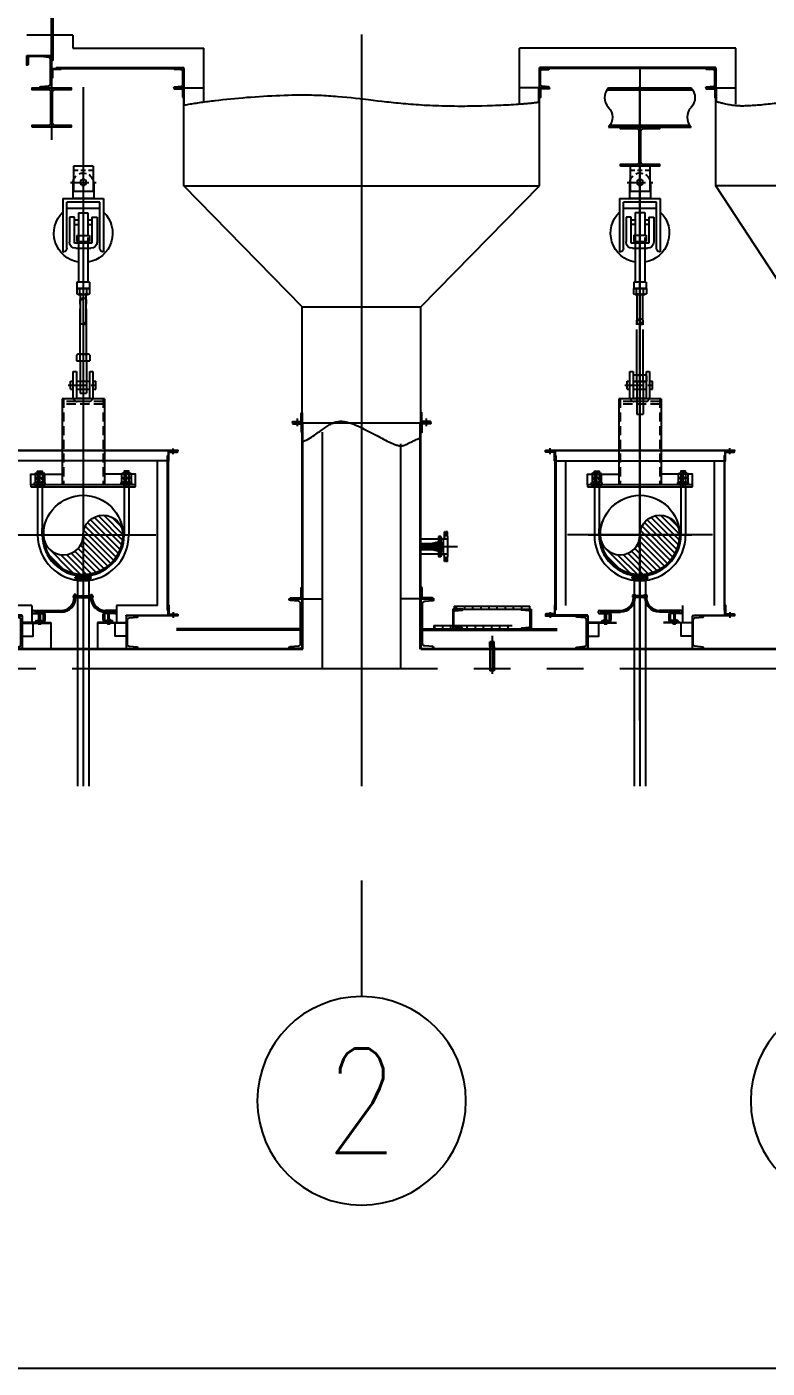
# Model space of a CAD drawing. Header units: millimetres. Extents: x 0 to 134087, y -49114 to 20834.
# Drawn here: x 18674 to 19384, y -40500 to -39214 of the extents above; entities that cross this region are included whole.
import ezdxf
from ezdxf.enums import TextEntityAlignment as Align

# ---------------------------------------------------------------- set-up
doc = ezdxf.new("R2010")
doc.units = ezdxf.units.MM
doc.header["$LTSCALE"] = 35
for name, pattern in [('CENTER', [7, 4, -1, 1, -1]), ('JNK-CENTER', [34, 30, -1.5, 1, -1.5]), ('JNK-HIDDEN', [3, 2, -1]), ('JNK-PHANTOM', [15, 10, -1, 1, -1, 1, -1]), ('PHA', [30, 20, -2, 2, -2, 2, -2])]:
    doc.linetypes.add(name, pattern=pattern)
for name, color, linetype in [('C', 1, 'CENTER'), ('CEN-R', 1, 'JNK-CENTER'), ('CON-C', 4, 'Continuous'), ('CON-G', 3, 'Continuous'), ('CON-W', 7, 'Continuous'), ('CON-Y', 2, 'Continuous'), ('CONT-Y', 2, 'Continuous'), ('Dim-W', 7, 'Continuous'), ('HID-Y', 2, 'JNK-HIDDEN'), ('PAN-W', 6, 'PHA'), ('PHA-M', 6, 'JNK-PHANTOM'), ('PHA-W', 7, 'JNK-PHANTOM'), ('REF-R', 2, 'JNK-PHANTOM'), ('rev-1', 2, 'Continuous'), ('STL-OBJT', 7, 'Continuous'), ('TITLE', 7, 'Continuous')]:
    doc.layers.add(name, color=color, linetype=linetype)
doc.layers.add('CONT-G', color=3, linetype='Continuous', lineweight=25)
doc.styles.add('SIMPLEX', font='simplex.shx', dxfattribs={"width": 0.8})

# ---------------------------------------------------------------- blocks, each defined once
blk = doc.blocks.new('pipesece')
at = {"layer": 'CON-W'}
blk.add_lwpolyline([(0.5, 0, 0.44), (0, 0, -0.44), (-0.5, 0, -0.44), (0, 0)], format="xyb", dxfattribs=at)
blk.add_lwpolyline([(-0.45, 0, 0.31383), (0, 0, 0.31383)], format="xyb", close=True, dxfattribs=at)
blk = doc.blocks.new('A$C59B53160')
at = {"layer": 'PHA-M'}
for p, q in [((-24, 236, -596), (-24, 660, -596)), ((24, 236, -596), (24, 660, -596)), ((-51, 229, -596), (-51, 186, -596)), ((38, 236, -596), (-38, 236, -596)), ((-24, 186, -596), (-24, 229, -596)), ((24, 186, -596), (24, 229, -596)), ((51, 229, -596), (51, 186, -596)), ((-51, 186, -596), (51, 186, -596)), ((-24, 186, -596), (-24, -63, -596)), ((24, 186, -596), (24, -63, -596)), ((-24, -63, -596), (24, -63, -596))]:
    blk.add_line(p, q, dxfattribs=at)
for centre, radius, start, end in [((-37, 219, -596), 17.2, 38.0871, 141.9129), ((0, 190, -596), 46.2, 59.1091, 120.8909), ((37, 219, -596), 17.2, 38.0871, 141.9129)]:
    blk.add_arc(centre, radius, start, end, dxfattribs=at)
at = {"layer": 'PHA-W', "xscale": 47.25751289335312, "yscale": 47.25751289335312, "zscale": 47.25751289335312}
blk.add_blockref('pipesece', (0, 660, -596), dxfattribs=at)
blk = doc.blocks.new('SP-FE2')
at = {"color": 1, "linetype": 'CENTER'}
blk.add_line((97, -104), (-98, -104), dxfattribs=at)
at = {"layer": 'CEN-R'}
blk.add_line((0, 58), (0, -1229), dxfattribs=at)
at = {"layer": 'CON-Y'}
blk.add_circle((0, -104), 23.8, dxfattribs=at)
for start, end in [(133.8182, 260.8315), (279.1699, 46.1818)]:
    blk.add_arc((0, -494), 225, start, end, dxfattribs=at)
at = {"layer": 'CONT-Y'}
for p, q in [((-75, 21), (-75, -173)), ((-75, 21), (75, 21)), ((75, 21), (75, -173)), ((-40, -11), (-75, -11)), ((18, -11), (-18, -11)), ((75, -11), (40, -11)), ((-80, -111), (-80, -227)), ((-75, -173), (75, -173)), ((80, -111), (80, -227)), ((156, -227), (-156, -227)), ((-156, -227), (-156, -636)), ((-127, -256), (127, -256)), ((-127, -612), (-127, -256)), ((-127, -304), (127, -304)), ((-80, -227), (80, -227)), ((127, -612), (127, -256)), ((156, -227), (156, -636)), ((-106, -370), (-106, -561)), ((-67, -370), (-106, -370)), ((-67, -370), (-67, -569)), ((-67, -394), (-36, -394)), ((36, -336), (-36, -336)), ((-36, -336), (-36, -510)), ((36, -336), (36, -510)), ((36, -394), (67, -394)), ((67, -569), (67, -370)), ((67, -370), (106, -370)), ((106, -370), (106, -561)), ((-67, -428), (-36, -428)), ((48, -510), (-48, -510)), ((-48, -510), (-48, -558)), ((36, -428), (67, -428)), ((36, -499), (36, -869)), ((48, -510), (48, -558)), ((-67, -569), (67, -569)), ((58, -609), (-58, -609)), ((48, -558), (-48, -558)), ((-36, -527), (-36, -869)), ((-36, -558), (-36, -569)), ((-36, -609), (-36, -869)), ((36, -558), (36, -569)), ((36, -609), (36, -869)), ((-156, -636), (-151, -636)), ((156, -636), (151, -636)), ((49, -917), (-49, -917)), ((-49, -917), (-49, -958)), ((-48, -869), (48, -869)), ((-48, -869), (-48, -917)), ((-48, -917), (48, -917)), ((-27, -958), (-27, -917)), ((27, -958), (27, -917)), ((48, -869), (48, -917)), ((49, -917), (49, -958)), ((38, -963), (-38, -963)), ((26, -963), (-26, -963)), ((-22, -1187), (-22, -963)), ((22, -1187), (22, -963))]:
    blk.add_line(p, q, dxfattribs=at)
for centre, radius, start, end in [((0, -111), 79.5, 146.9982, 180), ((0, -111), 79.5, 122.5954, 146.9982), ((0, -111), 79.5, 66.3097, 106.0082), ((0, -111), 79.5, 33.0018, 46.5774), ((0, -111), 79.5, 0, 33.0018), ((-151, -612), 24, 270, 0), ((-58, -561), 47.9, 180, 270), ((58, -561), 47.9, 270, 0), ((151, -612), 24, 180, 270), ((-38, -950), 13.6, 216.0781, 323.9219), ((0, -895), 68.3, 246.6749, 293.3251), ((38, -950), 13.6, 216.0781, 323.9219)]:
    blk.add_arc(centre, radius, start, end, dxfattribs=at)
blk.add_ellipse((-11, -1187), major_axis=(-11.1, 0), ratio=0.480082, dxfattribs=at)
blk.add_ellipse((11, -1187), major_axis=(11.1, 0), ratio=0.480082, start_param=3.141593, end_param=6.283185, dxfattribs=at)
blk = doc.blocks.new('pipesec')
at = {"layer": 'CON-W'}
for p, q in [((0.121, 0.485), (0.485, 0.121)), ((0.244, 0.437), (0.437, 0.244)), ((0.247, 0.211), (0.498, -0.041)), ((0.248, 0.284), (0.499, 0.033)), ((0.012, 0), (0.36, -0.347)), ((0.075, 0.011), (0.394, -0.308)), ((0.126, 0.034), (0.425, -0.264)), ((0.169, 0.066), (0.451, -0.216)), ((0.204, 0.105), (0.473, -0.163)), ((0.23, 0.153), (0.489, -0.105)), ((-0.223, -0.136), (0.125, -0.484)), ((-0.193, -0.092), (0.181, -0.466)), ((-0.156, -0.055), (0.232, -0.443)), ((-0.111, -0.026), (0.279, -0.415)), ((-0.056, -0.006), (0.321, -0.383)), ((-0.25, -0.258), (-0.008, -0.5)), ((-0.243, -0.191), (0.063, -0.496)), ((-0.227, -0.355), (-0.105, -0.477))]:
    blk.add_line(p, q, dxfattribs=at)
blk.add_lwpolyline([(0, 0.5, -1), (0, 0, 1), (0, -0.5, 1)], format="xyb", dxfattribs=at)
blk = doc.blocks.new('A$C1C12395C')
at = {"layer": 'CEN-R'}
blk.add_line((0, 0), (0, 44), dxfattribs=at)
at = {"layer": 'CONT-G'}
for p, q in [((-61, 24), (-47, 44)), ((-61, 19), (-61, 24)), ((-61, 24), (61, 24)), ((-61, 19), (61, 19)), ((-61, 19), (-51, 5)), ((-44, 0), (-51, 5)), ((-51, 5), (51, 5)), ((-47, 44), (47, 44)), ((-44, 0), (44, 0)), ((44, 0), (51, 5)), ((61, 24), (47, 44)), ((61, 19), (51, 5)), ((61, 19), (61, 24))]:
    blk.add_line(p, q, dxfattribs=at)
blk = doc.blocks.new('A$C3B5754AF')
at = {"layer": 'CON-G'}
for p, q in [((-81, 32), (-27, 32)), ((-72, 29), (-72, -1)), ((-36, 29), (-36, -1)), ((-81, -4), (-27, -4)), ((-81, -4), (-27, -4)), ((-81, -40), (-27, -40)), ((-72, -7), (-72, -37)), ((-36, -7), (-36, -37))]:
    blk.add_line(p, q, dxfattribs=at)
for points in [[(-18, 29, 0.372659), (-36, 29, 0.186242), (-72, 29, 0.372659), (-90, 29), (-90, -1, 0.372659), (-72, -1, 0.186242), (-36, -1, 0.372659), (-18, -1)], [(-18, -7, 0.372659), (-36, -7, 0.186242), (-72, -7, 0.372659), (-90, -7), (-90, -37, 0.372659), (-72, -37, 0.186242), (-36, -37, 0.372659), (-18, -37)]]:
    blk.add_lwpolyline(points, format="xyb", close=True, dxfattribs=at)
blk = doc.blocks.new('A$C4ECB5571')
at = {"layer": 'CON-W', "color": 3}
for p, q in [((140, 128), (-188, 128)), ((-188, 64), (-188, 128)), ((-188, 64), (140, 64)), ((140, 64), (140, 128))]:
    blk.add_line(p, q, dxfattribs=at)
blk.add_lwpolyline([(-96, 416), (-96, 480), (48, 480), (48, 416)], dxfattribs=at)
at = {"layer": 'Dim-W', "color": 1}
for p, q in [((-24, 0), (-24, 501)), ((-24, 56), (-24, 480))]:
    blk.add_line(p, q, dxfattribs=at)
at = {"layer": 'HID-Y', "color": 2}
for points in [[(-96, 0), (-96, 320)], [(48, 0), (48, 320)]]:
    blk.add_lwpolyline(points, dxfattribs=at)
at = {"layer": 'CON-W', "xscale": 4, "yscale": 4, "zscale": 4}
blk.add_blockref('A$C3B5754AF', (193, 288), dxfattribs=at)
blk = doc.blocks.new('A$C31321E1F')
at = {"layer": 'C'}
blk.add_line((-115, 1150), (120, 1150), dxfattribs=at)
at = {"layer": 'CEN-R'}
for p, q in [((0, 1280), (0, -582)), ((398, 0), (-398, 0)), ((0, -451), (0, -556)), ((0, -451), (0, -556))]:
    blk.add_line(p, q, dxfattribs=at)
at = {"layer": 'CON-W', "color": 3}
for p, q in [((402, 386), (-402, 386)), ((-402, 386), (-402, 370)), ((-402, 370), (402, 370)), ((-350, 370), (-350, 0)), ((-314, 370), (-314, 0)), ((314, 370), (314, 0)), ((350, 370), (350, 0)), ((402, 370), (402, 386)), ((-314, 0), (-314, 50)), ((-314, 50), (-305, 50)), ((-305, 50), (-305, 0))]:
    blk.add_line(p, q, dxfattribs=at)
at = {"layer": 'CON-W'}
blk.add_line((-338, 370), (-314, 370), dxfattribs=at)
at = {"layer": 'CON-W', "color": 3}
for points in [[(-402, 386), (-402, 466), (-162, 466)], [(402, 386), (402, 466), (162, 466)], [(305, 0), (305, 50), (314, 50), (314, 0)]]:
    blk.add_lwpolyline(points, dxfattribs=at)
at = {"layer": 'CON-W'}
blk.add_circle((0, 0), 305, dxfattribs=at)
blk.add_circle((0, 0), 305, dxfattribs=at)
at = {"layer": 'CON-W', "color": 3}
for radius in [350, 314, 305]:
    blk.add_arc((0, 0), radius, 180, 0, dxfattribs=at)
at = {"layer": 'CONT-G'}
for p, q in [((-162, 1045), (-162, 386)), ((162, 1045), (-162, 1045)), ((162, 1045), (162, 386))]:
    blk.add_line(p, q, dxfattribs=at)
at = {"layer": 'HID-Y', "color": 2}
for p, q in [((-152, 1045), (-152, 386)), ((152, 1045), (152, 386)), ((152, 1025), (-152, 1025)), ((152, 1005), (-152, 1005))]:
    blk.add_line(p, q, dxfattribs=at)
at = {"layer": 'PAN-W'}
for p, q in [((-97, 1180), (-77, 1180)), ((-97, 1120), (-97, 1180)), ((-53, 1180), (50, 1180)), ((74, 1180), (97, 1180)), ((97, 1120), (97, 1180)), ((-97, 1120), (-77, 1120)), ((-53, 1120), (50, 1120)), ((74, 1120), (97, 1120))]:
    blk.add_line(p, q, dxfattribs=at)
blk.add_lwpolyline([(-53, 1055, 0.414214), (-47, 1049), (44, 1049, 0.414214), (50, 1055), (50, 1255), (74, 1255), (74, 1055, -0.414214), (44, 1025), (-47, 1025, -0.414214), (-77, 1055), (-77, 1255), (-53, 1255)], format="xyb", close=True, dxfattribs=at)
at = {"xscale": -609.4, "yscale": 609.4, "zscale": 609.4, "rotation": 90}
blk.add_blockref('pipesec', (0, 0), dxfattribs=at)
at = {"layer": 'CON-W', "yscale": 0.25, "zscale": 0.25}
for p, xscale in [((-326, 370), 0.25), ((326, 370), -0.25)]:
    blk.add_blockref('A$C4ECB5571', p, dxfattribs=dict(at, xscale=xscale))
blk = doc.blocks.new("4'' O2")
at = {"layer": 'CEN-R'}
blk.add_line((275.61, 0), (0, 0), dxfattribs=at)
at = {"layer": 'CON-Y'}
for p, q in [((176, 71.15), (176, 114.5)), ((176, 114.5), (176, 71.95)), ((200, 57.15), (0, 57.15)), ((167, -67.45), (167, 67.45)), ((171.5, 67.45), (167, 67.45)), ((200, 58.05), (167, 58.05)), ((200, -78.6), (200, 78.6)), ((200, -78.6), (200, 78.6)), ((200, -57.15), (0, -57.15)), ((200, -58.05), (167, -58.05)), ((171.5, -67.45), (167, -67.45)), ((176, -114.5), (176, -71.95)), ((200, -78.6), (198.4, -78.6)), ((198.4, -114.5), (198.4, -78.6))]:
    blk.add_line(p, q, dxfattribs=at)
for centre, start, end in [((171.5, 71.95), 270, 0), ((171.5, -71.95), 0, 90)]:
    blk.add_arc(centre, 4.5, start, end, dxfattribs=at)
at = {"layer": 'HID-Y', "ltscale": 0.2}
for p, q in [((198.4, 114.5), (176, 114.5)), ((198.4, 104.75), (176, 104.75)), ((198.4, 78.6), (198.4, 114.5)), ((203, 95.25), (173, 95.25)), ((198.4, 85.75), (176, 85.75)), ((200, 78.6), (198.4, 78.6)), ((203, -95.25), (173, -95.25)), ((198.4, -85.75), (176, -85.75)), ((198.4, -104.75), (176, -104.75)), ((198.4, -114.5), (176, -114.5))]:
    blk.add_line(p, q, dxfattribs=at)
for points in [[(198.4, 85.75), (198.4, 104.75), (176, 85.75), (176, 104.75)], [(198.4, -104.75), (198.4, -85.75), (176, -104.75), (176, -85.75)]]:
    blk.add_solid(points, dxfattribs=at)
blk = doc.blocks.new('N-FLG SIDE 1.00 300 WNRF')
at = {"layer": 'CEN-R'}
for p, q in [((-44, 2), (-44, -20)), ((0, 22), (0, -163)), ((44, 2), (44, -20))]:
    blk.add_line(p, q, dxfattribs=at)
at = {"layer": 'CON-Y'}
for p, q in [((-25, 0), (-25, -2)), ((-25, 0), (25, 0)), ((-13, 0), (-13, -62)), ((13, 0), (13, -62)), ((25, 0), (25, -2)), ((-62, -2), (-62, -18)), ((-62, -2), (-25, -2)), ((-62, -18), (-30, -18)), ((-54, -2), (-54, -18)), ((-35, -2), (-35, -18)), ((-26, -21), (-17, -62)), ((-17, -62), (17, -62)), ((26, -21), (17, -62)), ((25, -2), (62, -2)), ((30, -18), (62, -18)), ((35, -2), (35, -18)), ((54, -2), (54, -18)), ((62, -2), (62, -18)), ((-17, -150), (17, -150))]:
    blk.add_line(p, q, dxfattribs=at)
blk.add_lwpolyline([(-17, -150), (-17, -62), (17, -62), (17, -150)], dxfattribs=at)
for centre, start, end in [((-30, -22), 12.8768, 90), ((30, -22), 90, 167.1232)]:
    blk.add_arc(centre, 4.5, start, end, dxfattribs=at)
blk = doc.blocks.new('A$C3C2347C1')
at = {"layer": 'CON-G'}
blk.add_blockref('N-FLG SIDE 1.00 300 WNRF', (0, 150), dxfattribs=at)
blk = doc.blocks.new('N-FLG SIDE 1.50 300 WNRF')
at = {"layer": 'CEN-R'}
for p, q in [((-57, 3), (-57, -27)), ((0, 15), (0, -166)), ((57, 3), (57, -27))]:
    blk.add_line(p, q, dxfattribs=at)
at = {"layer": 'CON-G'}
blk.add_line((-24, -68), (24, -68), dxfattribs=at)
at = {"layer": 'CON-Y'}
for p, q in [((-36, 0), (-36, -2)), ((-36, 0), (36, 0)), ((-20, 0), (-20, -68)), ((20, 0), (20, -68)), ((36, 0), (36, -2)), ((-78, -2), (-36, -2)), ((-78, -2), (-78, -21)), ((-78, -21), (-39, -21)), ((-68, -2), (-68, -21)), ((-46, -2), (-46, -21)), ((-34, -24), (-24, -68)), ((-24, -68), (24, -68)), ((-24, -150), (-24, -68)), ((34, -24), (24, -68)), ((24, -68), (24, -150)), ((36, -2), (78, -2)), ((39, -21), (78, -21)), ((46, -2), (46, -21)), ((68, -2), (68, -21)), ((78, -2), (78, -21)), ((-24, -150), (24, -150))]:
    blk.add_line(p, q, dxfattribs=at)
for centre, start, end in [((-39, -26), 12.8618, 90), ((39, -26), 90, 167.1382)]:
    blk.add_arc(centre, 4.5, start, end, dxfattribs=at)
blk = doc.blocks.new('A$C0E694495')
at = {"layer": 'CON-G'}
blk.add_blockref('N-FLG SIDE 1.50 300 WNRF', (0, 150), dxfattribs=at)
blk = doc.blocks.new('seal boots-1')
at = {"layer": 'CEN-R'}
for p, q in [((-265, -146), (-265, -234)), ((265, -146), (265, -234))]:
    blk.add_line(p, q, dxfattribs=at)
at = {"layer": 'CON-C'}
for p, q in [((-55, -23), (-55, -10)), ((-55, -10), (55, -10)), ((-55, -23), (55, -23)), ((55, -23), (55, -10))]:
    blk.add_line(p, q, dxfattribs=at)
at = {"layer": 'CON-G'}
for p, q in [((-49, -23), (-49, 0)), ((-36, 0), (-49, 0)), ((-36, -36), (-36, 0)), ((37, -36), (37, 0)), ((37, 0), (49, 0)), ((49, -23), (49, 0)), ((-318, -143), (-318, -128)), ((-313, -123), (-149, -123)), ((-313, -148), (-240, -148)), ((-305, -136), (-149, -136)), ((-290, -202), (-240, -202)), ((-272, -192), (-258, -192)), ((-272, -202), (-258, -202)), ((-260, -156), (-270, -156)), ((-270, -193), (-270, -201)), ((-260, -193), (-260, -201)), ((-235, -197), (-235, -153)), ((-222, -197), (-222, -153)), ((313, -123), (149, -123)), ((305, -136), (149, -136)), ((223, -197), (223, -153)), ((235, -197), (235, -153)), ((313, -148), (240, -148)), ((290, -202), (240, -202)), ((272, -192), (258, -192)), ((272, -202), (258, -202)), ((260, -156), (270, -156)), ((260, -193), (260, -201)), ((270, -193), (270, -201)), ((318, -143), (318, -128)), ((-260, -215), (-400, -215)), ((-258, -227), (-272, -227)), ((258, -227), (272, -227)), ((260, -215), (400, -215))]:
    blk.add_line(p, q, dxfattribs=at)
for points in [[(-255, -193, 0.372659), (-260, -193, 0.186242), (-270, -193, 0.372659), (-275, -193), (-275, -201, 0.372659), (-270, -201, 0.186242), (-260, -201, 0.372659), (-255, -201)], [(255, -193, -0.372659), (260, -193, -0.186242), (270, -193, -0.372659), (275, -193), (275, -201, -0.372659), (270, -201, -0.186242), (260, -201, -0.372659), (255, -201)], [(-275, -226, 0.372659), (-270, -226, 0.186242), (-260, -226, 0.372659), (-255, -226), (-255, -220), (-275, -220)], [(275, -226, -0.372659), (270, -226, -0.186242), (260, -226, -0.372659), (255, -226), (255, -220), (275, -220)]]:
    blk.add_lwpolyline(points, format="xyb", close=True, dxfattribs=at)
at = {"layer": 'CON-G', "color": 7}
for points in [[(-270, -217), (-269, -215), (-269, -155)], [(-260, -217), (-261, -215), (-261, -155)], [(260, -217), (261, -215), (261, -155)], [(270, -217), (269, -215), (269, -155)]]:
    blk.add_lwpolyline(points, dxfattribs=at)
at = {"layer": 'CON-G'}
for points in [[(-270, -226), (-270, -156), (-269, -155), (-261, -155), (-260, -156), (-260, -226)], [(270, -226), (270, -156), (269, -155), (261, -155), (260, -156), (260, -226)], [(-400, -220), (-180, -220)], [(-400, -320), (-315, -320), (-315, -220)], [(400, -220), (180, -220)], [(400, -320), (315, -320), (315, -220)]]:
    blk.add_lwpolyline(points, dxfattribs=at)
for points in [[(-295, -207), (-295, -210, 0.414214), (-290, -215), (-180, -215)], [(295, -207), (295, -210, -0.414214), (290, -215), (180, -215)]]:
    blk.add_lwpolyline(points, format="xyb", dxfattribs=at)
for centre, radius, start, end in [((-149, -23), 100, 270, 0), ((-149, -23), 112, 270, 0), ((149, -23), 112, 180, 270), ((149, -23), 100, 180, 270), ((-313, -128), 5, 90, 180), ((-313, -143), 5, 180, 270), ((-290, -207), 5, 90, 180), ((-240, -153), 17.5, 0, 90), ((-240, -153), 5, 0, 90), ((-240, -197), 5, 270, 0), ((-240, -197), 17.5, 270, 0), ((240, -153), 17.5, 90, 180), ((240, -197), 17.5, 180, 270), ((240, -153), 5, 90, 180), ((240, -197), 5, 180, 270), ((290, -207), 5, 0, 90), ((313, -128), 5, 0, 90), ((313, -143), 5, 270, 0)]:
    blk.add_arc(centre, radius, start, end, dxfattribs=at)
at = {"layer": 'CONT-G'}
for points in [[(-400, -165), (-400, -415), (-490, -415), (-490, -412, -0.388879), (-484, -405), (-422, -399, 0.388879), (-409, -386), (-409, -194, 0.388879), (-422, -180), (-484, -175, -0.388879), (-490, -168), (-490, -165)], [(400, -165), (400, -415), (490, -415), (490, -412, 0.388879), (484, -405), (422, -399, -0.388879), (409, -386), (409, -194, -0.388879), (422, -180), (484, -175, 0.388879), (490, -168), (490, -165)]]:
    blk.add_lwpolyline(points, format="xyb", close=True, dxfattribs=at)
at = {"layer": 'PHA-M'}
blk.add_line((325, -85), (325, -215), dxfattribs=at)
blk = doc.blocks.new('col-line')
at = {"layer": 'CON-Y'}
blk.add_line((0, 3), (0, 8), dxfattribs=at)
blk.add_circle((0, 12.5), 4.5, dxfattribs=at)
at = {"layer": 'CON-C', "style": 'SIMPLEX', "width": 0.8}
blk.add_attdef('1', text='', height=4.5, dxfattribs=at).set_placement((0, 12.5), align=Align.MIDDLE_CENTER)
blk = doc.blocks.new('A$C441D45B8')
at = {"layer": 'CEN-R'}
for p, q in [((95.6, 670.3), (95.6, 313.4)), ((95.6, 423.1), (95.6, 313.4)), ((4.4, 318.4), (4.4, 323.9)), ((181.9, 318.4), (181.9, 323.9)), ((95.6, 310.4), (95.6, 171.2)), ((165.2, 240.8), (26.1, 240.8)), ((95.6, 197.2), (95.6, 0)), ((4.4, 166.9), (4.4, 161.4)), ((53.8, 165.6), (53.8, 154.7)), ((120, 165.6), (120, 154.7)), ((181.9, 166.9), (181.9, 161.4))]:
    blk.add_line(p, q, dxfattribs=at)
at = {"layer": 'CON-C'}
for p, q in [((86.2, 181), (86.2, 182.6)), ((86.2, 182.6), (105.1, 182.6)), ((86.2, 181), (105.1, 181)), ((105.1, 181), (105.1, 182.6))]:
    blk.add_line(p, q, dxfattribs=at)
at = {"layer": 'CON-G'}
for p, q in [((86.9, 181), (86.9, 183.9)), ((88.5, 183.9), (86.9, 183.9)), ((88.5, 181), (88.5, 183.9)), ((102.8, 181), (102.8, 183.9)), ((102.8, 183.9), (104.3, 183.9)), ((104.3, 181), (104.3, 183.9)), ((47.1, 166), (47.1, 167.9)), ((47.8, 168.5), (74.4, 168.5)), ((126, 168.5), (116.8, 168.5)), ((126.6, 166), (126.6, 167.9)), ((54.4, 157), (36.9, 157)), ((47.8, 165.4), (56.9, 165.4)), ((48.7, 167), (74.4, 167)), ((50.6, 158.6), (56.9, 158.6)), ((52.8, 159.9), (54.7, 159.9)), ((52.8, 158.6), (54.7, 158.6)), ((54.7, 155.5), (52.8, 155.5)), ((54.4, 164.4), (53.1, 164.4)), ((53.1, 159.7), (53.1, 158.7)), ((54.4, 159.7), (54.4, 158.7)), ((57.5, 159.2), (57.5, 164.8)), ((59.1, 159.2), (59.1, 164.8)), ((114.7, 159.2), (114.7, 164.8)), ((116.3, 159.2), (116.3, 164.8)), ((125.1, 167), (116.8, 167)), ((126, 165.4), (116.9, 165.4)), ((123.1, 158.6), (116.9, 158.6)), ((120.9, 159.9), (119.1, 159.9)), ((120.9, 158.6), (119.1, 158.6)), ((119.1, 155.5), (120.9, 155.5)), ((119.4, 164.4), (120.6, 164.4)), ((119.4, 159.7), (119.4, 158.7)), ((119.4, 157), (136.9, 157)), ((120.6, 159.7), (120.6, 158.7))]:
    blk.add_line(p, q, dxfattribs=at)
for points in [[(0, 322.1), (186.3, 322.1), (186.3, 321.4), (0, 321.4)], [(9.4, 168.7), (10, 168.7), (10, 316.7), (9.4, 316.7)], [(176.9, 168.7), (176.3, 168.7), (176.3, 316.7), (176.9, 316.7)], [(36.9, 163.9), (0, 163.9), (0, 163.3), (36.9, 163.3)], [(136.9, 163.9), (186.3, 163.9), (186.3, 163.3), (136.9, 163.3)]]:
    blk.add_lwpolyline(points, close=True, dxfattribs=at)
for points in [[(9.4, 321.1), (9.4, 311.7), (9.1, 311.7, -0.414214), (8.6, 312.2), (8.6, 319.2, 0.414214), (7.6, 320.3), (0.5, 320.3, -0.414214), (0, 320.8), (0, 321.1)], [(176.9, 321.1), (176.9, 311.7), (177.1, 311.7, 0.414214), (177.6, 312.2), (177.6, 319.2, -0.414214), (178.7, 320.3), (185.8, 320.3, 0.414214), (186.3, 320.8), (186.3, 321.1)], [(9.4, 164.3), (9.4, 173.7), (9.1, 173.7, 0.414214), (8.6, 173.2), (8.6, 166.1, -0.414214), (7.6, 165), (0.5, 165, 0.414214), (0, 164.5), (0, 164.3)], [(176.9, 164.3), (176.9, 173.7), (177.1, 173.7, -0.414214), (177.6, 173.2), (177.6, 166.1, 0.414214), (178.7, 165), (185.8, 165, -0.414214), (186.3, 164.5), (186.3, 164.3)], [(55, 159.7, 0.372659), (54.4, 159.7, 0.186242), (53.1, 159.7, 0.372659), (52.5, 159.7), (52.5, 158.7, 0.372659), (53.1, 158.7, 0.186242), (54.4, 158.7, 0.372659), (55, 158.7)], [(52.5, 155.7, 0.372659), (53.1, 155.7, 0.186242), (54.4, 155.7, 0.372659), (55, 155.7), (55, 156.4), (52.5, 156.4)], [(118.8, 159.7, -0.372659), (119.4, 159.7, -0.186242), (120.6, 159.7, -0.372659), (121.3, 159.7), (121.3, 158.7, -0.372659), (120.6, 158.7, -0.186242), (119.4, 158.7, -0.372659), (118.8, 158.7)], [(121.3, 155.7, -0.372659), (120.6, 155.7, -0.186242), (119.4, 155.7, -0.372659), (118.8, 155.7), (118.8, 156.4), (121.3, 156.4)]]:
    blk.add_lwpolyline(points, format="xyb", close=True, dxfattribs=at)
for points in [[(36.9, 156.4), (64.4, 156.4)], [(36.9, 143.9), (47.5, 143.9), (47.5, 156.4)], [(53.1, 155.7), (53.1, 164.4), (53.3, 164.5), (54.3, 164.5), (54.4, 164.4), (54.4, 155.7)], [(136.9, 156.4), (109.4, 156.4)], [(120.6, 155.7), (120.6, 164.4), (120.5, 164.5), (119.5, 164.5), (119.4, 164.4), (119.4, 155.7)], [(136.9, 143.9), (126.3, 143.9), (126.3, 156.4)]]:
    blk.add_lwpolyline(points, dxfattribs=at)
for points in [[(50, 158), (50, 157.7, 0.414214), (50.6, 157), (64.4, 157)], [(123.8, 158), (123.8, 157.7, -0.414214), (123.1, 157), (109.4, 157)]]:
    blk.add_lwpolyline(points, format="xyb", dxfattribs=at)
at = {"layer": 'CON-G', "color": 7}
for points in [[(53.1, 156.8), (53.3, 157), (53.3, 164.5)], [(54.4, 156.8), (54.3, 157), (54.3, 164.5)], [(119.4, 156.8), (119.5, 157), (119.5, 164.5)], [(120.6, 156.8), (120.5, 157), (120.5, 164.5)]]:
    blk.add_lwpolyline(points, dxfattribs=at)
at = {"layer": 'CON-G'}
blk.add_circle((95.6, 240.8), 38.1, dxfattribs=at)
for centre, radius, start, end in [((74.4, 181), 12.5, 270, 0), ((74.4, 181), 14.1, 270, 0), ((116.8, 181), 14.1, 180, 270), ((116.8, 181), 12.5, 180, 270), ((47.8, 167.9), 0.625, 90, 180), ((126, 167.9), 0.625, 0, 90), ((47.8, 166), 0.625, 180, 270), ((50.6, 158), 0.625, 90, 180), ((56.9, 164.8), 2.19, 0, 90), ((56.9, 164.8), 0.625, 0, 90), ((56.9, 159.2), 0.625, 270, 0), ((56.9, 159.2), 2.19, 270, 0), ((116.9, 164.8), 2.19, 90, 180), ((116.9, 159.2), 2.19, 180, 270), ((116.9, 164.8), 0.625, 90, 180), ((116.9, 159.2), 0.625, 180, 270), ((123.1, 158), 0.625, 0, 90), ((126, 166), 0.625, 270, 0)]:
    blk.add_arc(centre, radius, start, end, dxfattribs=at)
at = {"layer": 'CONT-G'}
for p, q in [((101.2, 197.2), (90.1, 197.2)), ((90.1, 197.2), (90.1, 0)), ((101.2, 0), (101.2, 197.2))]:
    blk.add_line(p, q, dxfattribs=at)
for points in [[(36.9, 163.3), (36.9, 132), (25.6, 132), (25.6, 132.4, -0.388879), (26.4, 133.3), (34.2, 134, 0.388879), (35.8, 135.7), (35.8, 159.6, 0.388879), (34.2, 161.4), (26.4, 162, -0.388879), (25.6, 162.9), (25.6, 163.3)], [(136.9, 163.3), (136.9, 132), (148.1, 132), (148.1, 132.4, 0.388879), (147.3, 133.3), (139.6, 134, -0.388879), (138, 135.7), (138, 159.6, -0.388879), (139.6, 161.4), (147.3, 162, 0.388879), (148.1, 162.9), (148.1, 163.3)]]:
    blk.add_lwpolyline(points, format="xyb", close=True, dxfattribs=at)
at = {"layer": 'PHA-M'}
for p, q in [((46.3, 173.3), (46.3, 157)), ((127.5, 173.3), (127.5, 157)), ((64.4, 157), (64.4, 131.3)), ((109.4, 157), (109.4, 131.3))]:
    blk.add_line(p, q, dxfattribs=at)
at = {"layer": 'REF-R'}
for p, q in [((10, 312.1), (176.3, 312.1)), ((19.4, 173.3), (19.4, 312.1)), ((166.9, 173.3), (166.9, 312.1)), ((46.3, 173.3), (19.4, 173.3)), ((166.9, 173.3), (127.5, 173.3))]:
    blk.add_line(p, q, dxfattribs=at)
at = {"xscale": -76.17796004932754, "yscale": 76.17796004932754, "zscale": 76.17796004932754, "rotation": 90}
blk.add_blockref('pipesec', (95.6, 240.8), dxfattribs=at)
at = {"layer": 'CON-W', "xscale": 0.1250048573175745, "yscale": 0.1250048573175745, "zscale": 0.1250048573175745}
blk.add_blockref('A$C31321E1F', (95.6, 240.8), dxfattribs=at)
at = {"layer": 'Dim-W', "xscale": 0.1250048573175745, "yscale": 0.1250048573175745, "zscale": 0.1250048573175745}
blk.add_blockref('A$C1C12395C', (95.6, 197.2), dxfattribs=at)
at = {"layer": 'rev-1', "xscale": 0.125, "yscale": 0.125, "zscale": 0.125}
blk.add_blockref('A$C59B53160', (95.6, 384.6), dxfattribs=at)
at = {"layer": 'STL-OBJT', "xscale": -0.125, "yscale": 0.125, "zscale": 0.125}
blk.add_blockref('SP-FE2', (95.6, 591.9), dxfattribs=at)

msp = doc.modelspace()

# ---------------------------------------------------------------- hatches: boundary and pattern name
at = {"layer": 'Dim-W'}
h = msp.add_hatch(dxfattribs=at)
h.set_pattern_fill('ANSI31', color=256, scale=62.5, angle=45)
h.set_pattern_definition([(90, (-3858.9166, -42684.37), (-7.8125, 1e-15), [])])
h.paths.add_polyline_path([(19084.1039, -39769.3437), (19156.6039, -39769.3437), (19156.6039, -39772.4687), (19084.1039, -39772.4687)])
h = msp.add_hatch(dxfattribs=at)
h.set_pattern_fill('ANSI31', color=256, scale=62.5, angle=45)
h.set_pattern_definition([(90, (-2520.5416, -42703.12), (-7.8125, 1e-15), [])])
h.paths.add_polyline_path([(19064.7289, -39788.0937), (19139.7289, -39788.0937), (19139.7289, -39791.2187), (19064.7289, -39791.2187)])

# ---------------------------------------------------------------- linework, layer by layer
at = {"layer": 'CEN-R'}
for p, q in [((18995.3539, -39221.1775), (18995.3539, -39942.02)), ((18698.1039, -39239.2374), (18698.1039, -39322.1785)), ((19262.2289, -39252.9687), (19262.2289, -39609.8437)), ((19262.2289, -39877.0557), (19262.2289, -39270.7798)), ((19262.2289, -39879.0542), (19262.2289, -39272.4687)), ((19175.9789, -39623.5937), (19175.9789, -39618.0937)), ((19348.4789, -39623.5937), (19348.4789, -39618.0937)), ((19262.2289, -39631.6681), (19262.2289, -39770.7687)), ((19331.7789, -39701.2181), (19192.6789, -39701.2181)), ((19262.2289, -39744.8619), (19262.2289, -39942.02)), ((19175.9789, -39775.0937), (19175.9789, -39780.5937)), ((19348.4789, -39775.0937), (19348.4789, -39780.5937)), ((19120.3539, -39798.0213), (19120.3539, -39834.3628))]:
    msp.add_line(p, q, dxfattribs=at)
at = {"layer": 'CON-C'}
msp.add_line((18041.5604, -40500.2348), (21339.2155, -40500.2348), dxfattribs=at)
at = {"layer": 'CON-G'}
for p, q in [((18698.1039, -39246.2187), (18698.1039, -39024.5383)), ((18699.7289, -39246.2187), (18699.7289, -39024.5383)), ((18698.1039, -39253.7187), (18816.2347, -39253.7187)), ((18702.4789, -39252.9687), (18824.7289, -39252.9687)), ((18824.7289, -39272.4687), (18824.7289, -39252.9687)), ((19165.9789, -39272.4687), (19165.9789, -39252.9687)), ((19334.8539, -39252.9687), (19165.9789, -39252.9687)), ((19325.4789, -39253.7187), (19174.473, -39253.7187)), ((19334.8539, -39272.4687), (19334.8539, -39252.9687)), ((18824.7289, -39272.4687), (18825.3539, -39272.4687)), ((18824.7289, -39366.2187), (18824.7289, -39272.4687)), ((18824.7289, -39272.4687), (18825.3539, -39272.4687)), ((18825.3539, -39288.8782), (18825.3539, -39272.4687)), ((19165.9789, -39272.4687), (19165.3539, -39272.4687)), ((19165.3539, -39285.9698), (19165.3539, -39272.4687)), ((19165.9789, -39272.4687), (19165.3539, -39272.4687)), ((19165.9789, -39366.2187), (19165.9789, -39272.4687)), ((19232.0032, -39272.4687), (19311.192, -39272.4687)), ((19334.8539, -39272.4687), (19335.4789, -39272.4687)), ((19334.8539, -39272.4687), (19335.4789, -39272.4687)), ((19334.8539, -39366.2187), (19334.8539, -39272.4687)), ((19335.4789, -39285.9698), (19335.4789, -39272.4687)), ((19230.5094, -39274.3437), (19312.6858, -39274.3437)), ((19232.0032, -39309.9687), (19311.192, -39309.9687)), ((19233.497, -39308.0937), (19309.6982, -39308.0937)), ((18938.4789, -39482.4687), (18824.7289, -39366.2187)), ((18824.7289, -39366.2187), (19165.9789, -39366.2187)), ((19052.2289, -39482.4687), (19165.9789, -39366.2187)), ((19524.8539, -39366.2187), (19334.8539, -39366.2187)), ((19411.1039, -39482.4687), (19334.8539, -39366.2187)), ((18938.4789, -39810.7187), (18938.4789, -39482.4687)), ((18938.4789, -39482.4687), (19052.2289, -39482.4687)), ((19052.2289, -39810.7187), (19052.2289, -39482.4687)), ((18933.4789, -39589.5417), (18933.4789, -39596.9014)), ((18938.4789, -39593.7187), (19052.2289, -39593.7187)), ((18939.1039, -39810.7187), (18939.1039, -39593.7187)), ((19051.6039, -39810.7187), (19051.6039, -39593.7187)), ((19057.2289, -39589.5417), (19057.2289, -39596.9014)), ((18936.8539, -39791.2187), (18817.7289, -39791.2187)), ((18936.8539, -39792.5312), (18817.7289, -39792.5312)), ((19053.3539, -39791.2187), (19182.9789, -39791.2187)), ((19053.3539, -39792.5312), (19182.9789, -39792.5312)), ((18397.7289, -39809.9687), (18939.1039, -39809.9687)), ((18397.7289, -39810.7187), (18939.1039, -39810.7187)), ((18925.9789, -39809.9687), (18925.9789, -39808.5437)), ((19052.2289, -39809.9687), (19592.9789, -39809.9687)), ((19052.2289, -39810.7187), (19592.9789, -39810.7187)), ((19063.4789, -39809.9687), (19063.4789, -39808.5437)), ((19122.4476, -39803.7187), (19118.2601, -39803.7187)), ((19118.2601, -39808.0937), (19118.2601, -39803.7187)), ((19118.2601, -39808.0937), (19118.2601, -39831.3437)), ((19122.4476, -39808.0937), (19118.2601, -39808.0937)), ((19122.4476, -39808.0937), (19122.4476, -39803.7187)), ((19122.4476, -39808.0937), (19122.4476, -39831.3437)), ((19315.4789, -39809.9687), (19315.4789, -39810.7187)), ((19122.4476, -39831.3437), (19118.2601, -39831.3437))]:
    msp.add_line(p, q, dxfattribs=at)
for points in [[(18707.4789, -39253.7187), (18707.4789, -39254.1562, -0.414213562), (18706.9164, -39254.7187), (18699.9789, -39254.7187, 0.414213562), (18699.1039, -39255.5937), (18699.1039, -39262.5312, -0.414213562), (18698.5414, -39263.0937), (18698.1039, -39263.0937), (18698.1039, -39253.7187)], [(18824.7289, -39253.7187), (18824.7289, -39272.4687), (18815.3539, -39272.4687), (18815.3539, -39272.166, -0.388878732), (18815.9244, -39271.5434), (18822.7753, -39270.944, 0.388878732), (18823.9164, -39269.6987), (18823.9164, -39256.4887, 0.388878732), (18822.7753, -39255.2435), (18815.9244, -39254.6441, -0.388878732), (18815.3539, -39254.0215), (18815.3539, -39253.7187)], [(19165.9789, -39253.7187), (19165.9789, -39272.4687), (19175.3539, -39272.4687), (19175.3539, -39272.166, 0.388878732), (19174.7834, -39271.5434), (19167.9324, -39270.944, -0.388878732), (19166.7914, -39269.6987), (19166.7914, -39256.4887, -0.388878732), (19167.9324, -39255.2435), (19174.7834, -39254.6441, 0.388878732), (19175.3539, -39254.0215), (19175.3539, -39253.7187)], [(19334.8539, -39253.7187), (19334.8539, -39272.4687), (19325.4789, -39272.4687), (19325.4789, -39272.166, -0.388878732), (19326.0494, -39271.5434), (19332.9003, -39270.944, 0.388878732), (19334.0414, -39269.6987), (19334.0414, -39256.4887, 0.388878732), (19332.9003, -39255.2435), (19326.0494, -39254.6441, -0.388878732), (19325.4789, -39254.0215), (19325.4789, -39253.7187)], [(18679.3539, -39309.9687), (18679.3539, -39308.0937), (18695.2289, -39308.0937, 0.414213562), (18697.4789, -39305.8437), (18697.4789, -39276.5937, 0.414213562), (18695.2289, -39274.3437), (18679.3539, -39274.3437), (18679.3539, -39272.4687), (18716.8539, -39272.4687), (18716.8539, -39274.3437), (18700.9789, -39274.3437, 0.414213562), (18698.7289, -39276.5937), (18698.7289, -39305.8437, 0.414213562), (18700.9789, -39308.0937), (18716.8539, -39308.0937), (18716.8539, -39309.9687)], [(18815.3539, -39272.4687), (18815.3539, -39272.9062, 0.414213562), (18815.9164, -39273.4687), (18822.8539, -39273.4687, -0.414213562), (18823.7289, -39274.3437), (18823.7289, -39281.2812, 0.414213562), (18824.2914, -39281.8437), (18824.7289, -39281.8437), (18824.7289, -39272.4687)], [(19175.3539, -39272.4687), (19175.3539, -39272.9062, -0.414213562), (19174.7914, -39273.4687), (19167.8539, -39273.4687, 0.414213562), (19166.9789, -39274.3437), (19166.9789, -39281.2812, -0.414213562), (19166.4164, -39281.8437), (19165.9789, -39281.8437), (19165.9789, -39272.4687)], [(19325.4789, -39272.4687), (19325.4789, -39272.9062, 0.414213562), (19326.0414, -39273.4687), (19332.9789, -39273.4687, -0.414213562), (19333.8539, -39274.3437), (19333.8539, -39281.2812, 0.414213562), (19334.4164, -39281.8437), (19334.8539, -39281.8437), (19334.8539, -39272.4687)], [(19243.4789, -39347.4687), (19243.4789, -39345.5937), (19259.3539, -39345.5937, 0.414213562), (19261.6039, -39343.3437), (19261.6039, -39314.0937, 0.414213562), (19259.3539, -39311.8437), (19243.4789, -39311.8437), (19243.4789, -39309.9687), (19280.9789, -39309.9687), (19280.9789, -39311.8437), (19265.1039, -39311.8437, 0.414213562), (19262.8539, -39314.0937), (19262.8539, -39343.3437, 0.414213562), (19265.1039, -39345.5937), (19280.9789, -39345.5937), (19280.9789, -39347.4687)], [(18929.1039, -39593.3437), (18929.1039, -39592.9062, -0.414213562), (18929.6664, -39592.3437), (18936.6039, -39592.3437, 0.414213562), (18937.4789, -39591.4687), (18937.4789, -39584.5312, -0.414213562), (18938.0414, -39583.9687), (18938.4789, -39583.9687), (18938.4789, -39593.3437)], [(18929.1039, -39593.7187), (18929.1039, -39594.1562, 0.414213562), (18929.6664, -39594.7187), (18936.6039, -39594.7187, -0.414213562), (18937.4789, -39595.5937), (18937.4789, -39602.5312, 0.414213562), (18938.0414, -39603.0937), (18938.4789, -39603.0937), (18938.4789, -39593.7187)], [(19061.6039, -39593.3437), (19061.6039, -39592.9062, 0.414213562), (19061.0414, -39592.3437), (19054.1039, -39592.3437, -0.414213562), (19053.2289, -39591.4687), (19053.2289, -39584.5312, 0.414213562), (19052.6664, -39583.9687), (19052.2289, -39583.9687), (19052.2289, -39593.3437)], [(19061.6039, -39593.7187), (19061.6039, -39594.1562, -0.414213562), (19061.0414, -39594.7187), (19054.1039, -39594.7187, 0.414213562), (19053.2289, -39595.5937), (19053.2289, -39602.5312, -0.414213562), (19052.6664, -39603.0937), (19052.2289, -39603.0937), (19052.2289, -39593.7187)], [(19180.9789, -39620.9687), (19180.9789, -39630.3437), (19180.7289, -39630.3437, -0.414213562), (19180.2289, -39629.8437), (19180.2289, -39622.7812, 0.414213562), (19179.1664, -39621.7187), (19172.1039, -39621.7187, -0.414213562), (19171.6039, -39621.2187), (19171.6039, -39620.9687)], [(19343.4789, -39620.9687), (19343.4789, -39630.3437), (19343.7289, -39630.3437, 0.414213562), (19344.2289, -39629.8437), (19344.2289, -39622.7812, -0.414213562), (19345.2914, -39621.7187), (19352.3539, -39621.7187, 0.414213562), (19352.8539, -39621.2187), (19352.8539, -39620.9687)], [(18938.4789, -39762.4687), (18927.2289, -39762.4687), (18927.2289, -39762.2187, -0.414213562), (18928.1039, -39761.3437), (18936.1039, -39761.3437, 0.414213562), (18937.3539, -39760.0937), (18937.3539, -39752.0937, -0.414213562), (18938.2289, -39751.2187), (18938.4789, -39751.2187)], [(19052.2289, -39762.4687), (19063.4789, -39762.4687), (19063.4789, -39762.2187, 0.414213562), (19062.6039, -39761.3437), (19054.6039, -39761.3437, -0.414213562), (19053.3539, -39760.0937), (19053.3539, -39752.0937, 0.414213562), (19052.4789, -39751.2187), (19052.2289, -39751.2187)], [(18938.4789, -39762.4687), (18938.4789, -39809.9687), (18925.9789, -39809.9687), (18925.9789, -39809.4128, -0.388878732), (18927.0058, -39808.2921), (18934.8, -39807.6102, 0.388878732), (18936.8539, -39805.3688), (18936.8539, -39767.0687, 0.388878732), (18934.8, -39764.8272), (18927.0058, -39764.1453, -0.388878732), (18925.9789, -39763.0246), (18925.9789, -39762.4687)], [(19052.2289, -39762.4687), (19052.2289, -39809.9687), (19064.7289, -39809.9687), (19064.7289, -39809.4128, 0.388878732), (19063.7019, -39808.2921), (19055.9078, -39807.6102, -0.388878732), (19053.8539, -39805.3688), (19053.8539, -39767.0687, -0.388878732), (19055.9078, -39764.8272), (19063.7019, -39764.1453, 0.388878732), (19064.7289, -39763.0246), (19064.7289, -39762.4687)], [(19082.8539, -39772.4687), (19082.8539, -39791.2187), (19092.2289, -39791.2187), (19092.2289, -39790.916, 0.388878732), (19091.6583, -39790.2934), (19084.8074, -39789.694, -0.388878732), (19083.6664, -39788.4487), (19083.6664, -39775.2387, -0.388878732), (19084.8074, -39773.9935), (19091.6583, -39773.3941, 0.388878732), (19092.2289, -39772.7715), (19092.2289, -39772.4687)], [(19157.8539, -39772.4687), (19157.8539, -39791.2187), (19148.4789, -39791.2187), (19148.4789, -39790.916, -0.388878732), (19149.0494, -39790.2934), (19155.9003, -39789.694, 0.388878732), (19157.0414, -39788.4487), (19157.0414, -39775.2387, 0.388878732), (19155.9003, -39773.9935), (19149.0494, -39773.3941, -0.388878732), (19148.4789, -39772.7715), (19148.4789, -39772.4687)], [(19180.9789, -39777.7187), (19180.9789, -39768.3437), (19180.7289, -39768.3437, 0.414213562), (19180.2289, -39768.8437), (19180.2289, -39775.9062, -0.414213562), (19179.1664, -39776.9687), (19172.1039, -39776.9687, 0.414213562), (19171.6039, -39777.4687), (19171.6039, -39777.7187)], [(19343.4789, -39777.7187), (19343.4789, -39768.3437), (19343.7289, -39768.3437, -0.414213562), (19344.2289, -39768.8437), (19344.2289, -39775.9062, 0.414213562), (19345.2914, -39776.9687), (19352.3539, -39776.9687, -0.414213562), (19352.8539, -39777.4687), (19352.8539, -39777.7187)]]:
    msp.add_lwpolyline(points, format="xyb", close=True, dxfattribs=at)
for points in [[(19171.6039, -39619.9687), (19352.8539, -39619.9687), (19352.8539, -39620.5937), (19171.6039, -39620.5937)], [(19181.6039, -39773.3437), (19180.9789, -39773.3437), (19180.9789, -39625.3437), (19181.6039, -39625.3437)], [(19342.8539, -39773.3437), (19343.4789, -39773.3437), (19343.4789, -39625.3437), (19342.8539, -39625.3437)], [(19212.2289, -39778.0937), (19171.6039, -39778.0937), (19171.6039, -39778.7187), (19212.2289, -39778.7187)], [(19314.2289, -39778.0937), (19352.8539, -39778.0937), (19352.8539, -39778.7187), (19314.2289, -39778.7187)]]:
    msp.add_lwpolyline(points, close=True, dxfattribs=at)
msp.add_circle((19262.2289, -39701.2181), 38.0875, dxfattribs=at)
at = {"layer": 'CON-W'}
for p, q in [((19118.2601, -39804.1309), (19121.7441, -39803.7187)), ((19118.2601, -39804.6262), (19122.4476, -39804.1309)), ((19118.2601, -39805.1216), (19122.4476, -39804.6262)), ((19118.2601, -39805.6169), (19122.4476, -39805.1216)), ((19118.2601, -39806.1123), (19122.4476, -39805.6169)), ((19118.2601, -39806.6076), (19122.4476, -39806.1123)), ((19118.2601, -39807.103), (19122.4476, -39806.6076)), ((19118.2601, -39807.5984), (19122.4476, -39807.103)), ((19118.2601, -39808.0937), (19122.4476, -39807.5984))]:
    msp.add_line(p, q, dxfattribs=at)
at = {"layer": 'CONT-G'}
for p, q in [((18699.7289, -39246.2187), (18698.1039, -39246.2187)), ((18702.4789, -39252.9687), (18702.4789, -39253.7187))]:
    msp.add_line(p, q, dxfattribs=at)
for points in [[(18674.3539, -39241.2187), (18686.8539, -39241.2187), (18686.8539, -39241.5937, -0.414213562), (18685.9789, -39242.4687), (18676.8539, -39242.4687, 0.414213562), (18675.6039, -39243.7187), (18675.6039, -39249.7187, -0.414213562), (18674.7289, -39250.5937), (18674.3539, -39250.5937)], [(18698.1039, -39241.2187), (18698.1039, -39272.4687), (18686.8539, -39272.4687), (18686.8539, -39272.0884, -0.388878732), (18687.6526, -39271.2168), (18695.3814, -39270.5406, 0.388878732), (18696.9789, -39268.7972), (18696.9789, -39244.8902, 0.388878732), (18695.3814, -39243.1469), (18687.6526, -39242.4707, -0.388878732), (18686.8539, -39241.599), (18686.8539, -39241.2187)]]:
    msp.add_lwpolyline(points, format="xyb", close=True, dxfattribs=at)
msp.add_lwpolyline([(19267.7851, -39942.02), (19267.7851, -39744.8619), (19256.6726, -39744.8619), (19256.6726, -39942.02)], dxfattribs=at)
at = {"layer": 'Dim-W'}
for p, q in [((19156.6039, -39772.4687), (19156.6039, -39769.3437)), ((19118.2601, -39809.9687), (19122.4476, -39809.9687))]:
    msp.add_line(p, q, dxfattribs=at)
for points in [[(19232.0032, -39272.4687, 0.4), (19232.0032, -39291.2187, -0.4), (19232.0032, -39309.9687, -0.4)], [(19311.192, -39272.4687, -0.4), (19311.192, -39291.2187, 0.4), (19311.192, -39309.9687, 0.4)]]:
    msp.add_lwpolyline(points, format="xyb", dxfattribs=at)
at = {"layer": 'PHA-M'}
for p, q in [((18718.4789, -39221.8437), (18674.3539, -39221.8437)), ((18718.4789, -39221.8437), (18718.4789, -39234.2187)), ((18718.4789, -39234.2187), (18844.1039, -39234.2187)), ((18844.1039, -39285.6919), (18844.1039, -39234.2187)), ((19146.6039, -39288.1437), (19146.6039, -39234.2187)), ((19354.2289, -39234.2187), (19146.6039, -39234.2187)), ((19354.2289, -39288.1437), (19354.2289, -39234.2187)), ((18825.3539, -39272.4687), (18844.1039, -39272.4687)), ((19165.3539, -39272.4687), (19146.6039, -39272.4687)), ((19335.4789, -39272.4687), (19354.2289, -39272.4687)), ((18957.8539, -39829.4687), (18957.8539, -39602.7601)), ((19032.8539, -39829.4687), (19032.8539, -39613.8092)), ((18938.4789, -39762.4687), (18957.8539, -39762.4687)), ((19052.2289, -39762.4687), (19032.8539, -39762.4687)), ((19084.1039, -39769.3437), (19156.6039, -39769.3437)), ((19084.1039, -39769.3437), (19084.1039, -39772.4687)), ((19084.1039, -39772.4687), (19156.6039, -39772.4687)), ((19064.7289, -39788.0937), (19139.7289, -39788.0937)), ((19064.7289, -39788.0937), (19064.7289, -39791.2187)), ((19064.7289, -39791.2187), (19139.7289, -39791.2187)), ((19592.9789, -39829.4687), (18398.4789, -39829.4687))]:
    msp.add_line(p, q, dxfattribs=at)
at = {"layer": 'PHA-W'}
for points, knots in [([(18824.7289, -39289.0405), (18850.3013, -39284.0221), (18974.8524, -39271.8019), (19033.0943, -39294.3437), (19155.3661, -39287.8902), (19165.9789, -39285.85)], [0, 0, 0, 0, 471.136279832, 1147.243645734, 1404.418258211, 1404.418258211, 1404.418258211, 1404.418258211]), ([(19524.8539, -39289.0405), (19499.2815, -39284.0221), (19488.4803, -39271.8019), (19360.2385, -39294.3437), (19345.4667, -39287.8902), (19334.8539, -39285.85)], [0, 0, 0, 0, 471.136279832, 1147.243645734, 1404.418258211, 1404.418258211, 1404.418258211, 1404.418258211]), ([(18938.4789, -39612.214), (18959.2677, -39601.7012), (18971.5965, -39577.9104), (19033.0586, -39623.4217), (19038.6075, -39613.0696), (19052.2289, -39607.9112)], [0, 0, 0, 0, 527.465626084, 1193.67754373, 1535.043258389, 1535.043258389, 1535.043258389, 1535.043258389])]:
    msp.add_open_spline(points, degree=3, knots=knots, dxfattribs=at)
at = {"layer": 'REF-R'}
for p, q in [((19181.6039, -39629.9687), (19342.8539, -39629.9687)), ((19190.9789, -39629.9687), (19190.9789, -39768.7187)), ((19333.4789, -39629.9687), (19333.4789, -39768.7187))]:
    msp.add_line(p, q, dxfattribs=at)

# ---------------------------------------------------------------- block references
at = {"xscale": -76.17499999999764, "yscale": 76.17499999999764, "zscale": 76.17499999999764, "rotation": 90}
msp.add_blockref('pipesec', (19262.2289, -39701.2181), dxfattribs=at)
at = {"layer": 'CON-G'}
msp.add_blockref('A$C441D45B8', (18632.8501, -39942.02), dxfattribs=at)
at = {"layer": 'CON-W', "xscale": 0.125, "yscale": 0.125, "zscale": 0.125}
msp.add_blockref('A$C31321E1F', (19262.2289, -39701.2212), dxfattribs=at)
at = {"layer": 'CON-W'}
ref = msp.add_blockref('col-line', (18995.3539, -39966.0106), dxfattribs=dict(at, xscale=-22.22222222222222, yscale=22.22222222222222, zscale=22.22222222222222, rotation=180))
ref.add_attrib('1', '2', dxfattribs={"layer": 'CON-C', "height": 100, "style": 'SIMPLEX', "width": 0.8}).set_placement((18995.3539, -40243.7883), align=Align.MIDDLE_CENTER)
ref = msp.add_blockref('col-line', (19468.3795, -39966.0106), dxfattribs=dict(at, xscale=-22.22222222222222, yscale=22.22222222222222, zscale=22.22222222222222, rotation=180))
ref.add_attrib('1', '3', dxfattribs={"layer": 'CON-C', "height": 100, "style": 'SIMPLEX', "width": 0.8}).set_placement((19468.3795, -40243.7883), align=Align.MIDDLE_CENTER)
at = {"layer": 'Dim-W', "xscale": 0.125, "yscale": 0.125, "zscale": 0.125, "rotation": 270}
for name in ['A$C0E694495', 'A$C3C2347C1']:
    msp.add_blockref(name, (19052.8539, -39712.4687), dxfattribs=at)
at = {"layer": 'Dim-W', "xscale": 0.125, "yscale": 0.125, "zscale": 0.125}
for name, p in [('A$C1C12395C', (19262.2289, -39744.8619)), ('seal boots-1', (19262.2289, -39758.1062))]:
    msp.add_blockref(name, p, dxfattribs=at)
at = {"layer": 'rev-1', "xscale": 0.125, "yscale": 0.125, "zscale": 0.125}
msp.add_blockref('A$C59B53160', (19262.2289, -39577.322), dxfattribs=at)
at = {"layer": 'STL-OBJT', "xscale": -0.125, "yscale": 0.125, "zscale": 0.125}
msp.add_blockref('SP-FE2', (19262.2289, -39350.075), dxfattribs=at)
at = {"layer": 'TITLE', "xscale": 0.125, "yscale": 0.125, "zscale": 0.125}
msp.add_blockref("4'' O2", (19052.8539, -39712.4687), dxfattribs=at)

doc.saveas('drawing.dxf')
